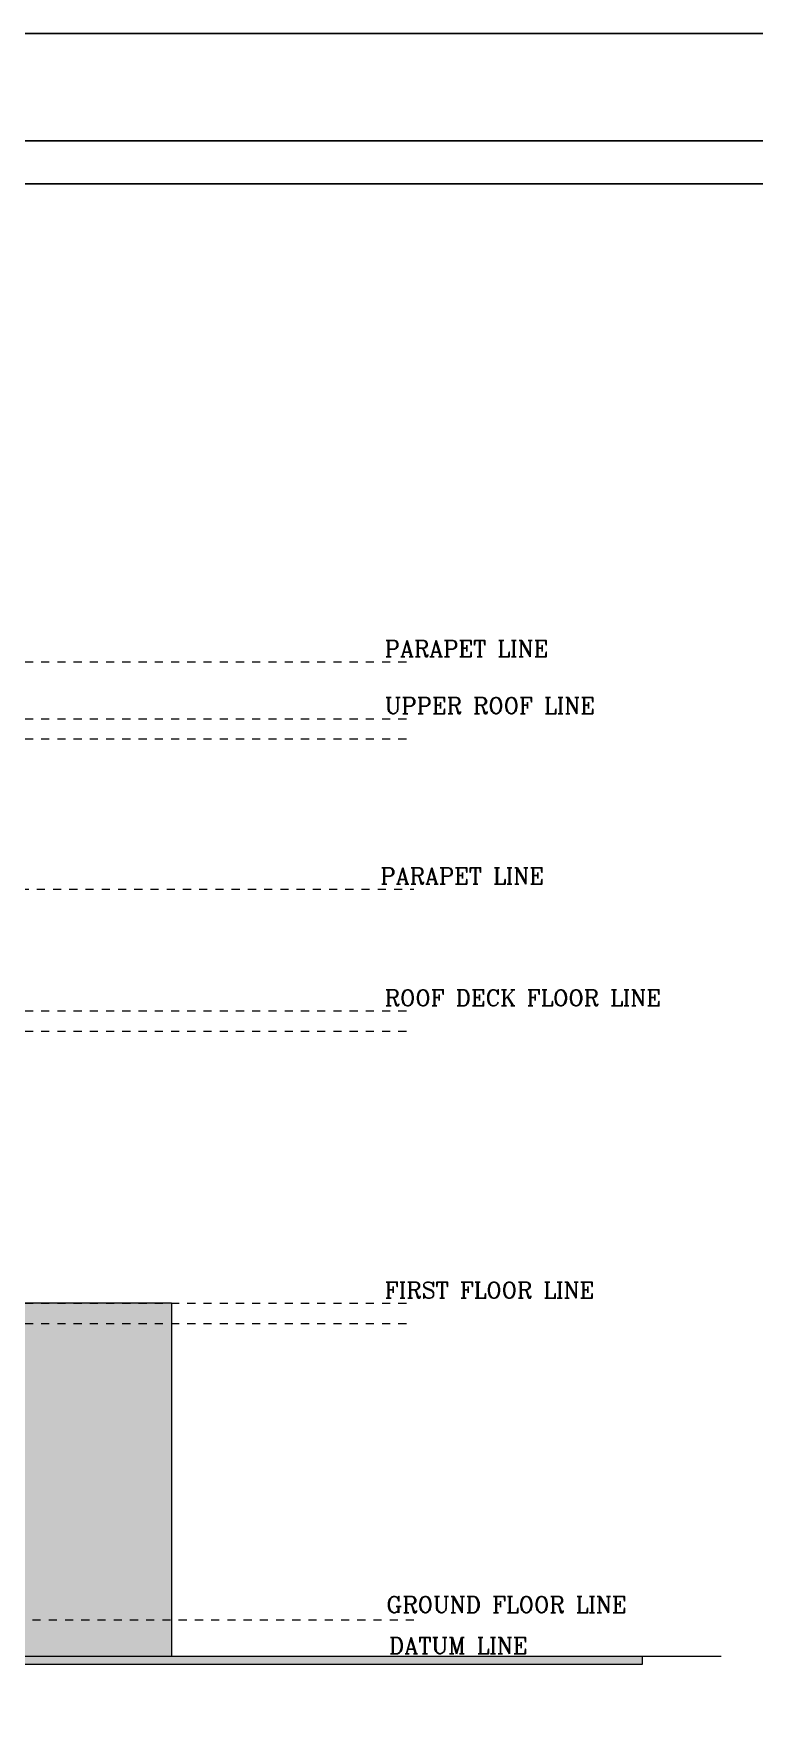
# Model space of a CAD drawing. Extents: x 764960 to 765213, y 2210278 to 2210478.
# Drawn here: x 765053.27 to 765062.15, y 2210296.16 to 2210316.84 of the extents above; entities that cross this region are included whole.
import ezdxf

# ---------------------------------------------------------------- set-up
doc = ezdxf.new("R2010")
doc.units = 0
doc.header["$LTSCALE"] = 0.1
doc.header["$MEASUREMENT"] = 0
doc.linetypes.add('HIDDEN', pattern=[0.375, 0.25, -0.125])
doc.layers.get('0').update_dxf_attribs({"linetype": 'CONTINUOUS'})
doc.layers.get('Defpoints').update_dxf_attribs({"linetype": 'CONTINUOUS'})
doc.layers.add('HATCH', color=250, linetype='CONTINUOUS', lineweight=9)
doc.layers.add('tex', color=181, linetype='CONTINUOUS')
doc.layers.add('xyz', color=93, linetype='CONTINUOUS')
doc.styles.add('ELEVS.', font='romanc.shx', dxfattribs={"height": 0.2})

# ---------------------------------------------------------------- blocks, each defined once
blk = doc.blocks.new('kalesh')
at = {"layer": 'Defpoints'}
blk.add_lwpolyline([(3940.958, 559.483), (3987.589, 559.483), (3987.589, 592.346), (3940.958, 592.346)], close=True, dxfattribs=at)
at = {"layer": 'xyz', "ltscale": 0.2}
for p, q in [((3943.179, 591.236), (3984.813, 591.236)), ((3943.253, 590.788), (3984.887, 590.788))]:
    blk.add_line(p, q, dxfattribs=at)

msp = doc.modelspace()

# ---------------------------------------------------------------- hatches: boundary and pattern name
at = {"layer": 'HATCH'}
h = msp.add_hatch(color=256, dxfattribs=at)
h.dxf.hatch_style = 1
h.set_gradient(color1=(220, 156, 124), color2=(220, 156, 124), tint=0.6, name='HEMISPHERICAL')
h.paths.add_polyline_path([(765054.969, 2210301.198), (765052.969, 2210301.198), (765050.369, 2210301.198), (765050.369, 2210297.298), (765050.369, 2210297.258), (765050.369, 2210297.148), (765050.369, 2210297.108), (765050.369, 2210296.998), (765050.369, 2210296.958), (765050.369, 2210296.848), (765054.969, 2210296.848)])
h.paths.add_polyline_path([(765052.695, 2210298.908), (765052.888, 2210298.908), (765052.888, 2210298.648), (765052.695, 2210298.648)], flags=24)
h.paths.add_polyline_path([(765053.036, 2210298.809), (765052.789, 2210298.562), (765052.541, 2210298.809), (765052.789, 2210299.057)], flags=16)
h = msp.add_hatch(color=256, dxfattribs=at)
h.dxf.hatch_style = 1
h.paths.add_polyline_path([(765037.088, 2210296.848), (765060.77, 2210296.848), (765060.77, 2210296.746), (765037.088, 2210296.746)])

# ---------------------------------------------------------------- linework, layer by layer
for p, q in [((765054.969, 2210301.198), (765050.369, 2210301.198)), ((765054.969, 2210301.198), (765054.969, 2210296.848)), ((765034.689, 2210296.848), (765061.744, 2210296.848))]:
    msp.add_line(p, q, dxfattribs=at)
at = {"layer": 'HATCH', "linetype": 'HIDDEN', "ltscale": 0.05}
for points in [[(765035.965, 2210309.098), (765057.958, 2210309.098)], [(765035.965, 2210309.098), (765057.958, 2210309.098)], [(765035.965, 2210308.398), (765057.958, 2210308.398)], [(765035.965, 2210308.398), (765057.958, 2210308.398)], [(765035.965, 2210308.148), (765057.958, 2210308.148)], [(765035.965, 2210308.148), (765057.958, 2210308.148)], [(765035.912, 2210306.298), (765057.958, 2210306.298)], [(765035.912, 2210306.298), (765057.958, 2210306.298)], [(765035.965, 2210304.798), (765057.958, 2210304.798)], [(765035.965, 2210304.798), (765057.958, 2210304.798)], [(765035.965, 2210304.548), (765057.958, 2210304.548)], [(765035.965, 2210304.548), (765057.958, 2210304.548)], [(765035.965, 2210301.198), (765057.958, 2210301.198)], [(765035.965, 2210301.198), (765057.958, 2210301.198)], [(765035.965, 2210300.948), (765057.958, 2210300.948)], [(765035.965, 2210300.948), (765057.958, 2210300.948)], [(765035.859, 2210297.298), (765057.958, 2210297.298)], [(765035.859, 2210297.298), (765057.958, 2210297.298)]]:
    msp.add_lwpolyline(points, dxfattribs=at)
at = {"layer": 'HATCH'}
msp.add_lwpolyline([(765037.088, 2210296.848), (765060.77, 2210296.848), (765060.77, 2210296.746), (765037.088, 2210296.746)], close=True, dxfattribs=at)

# ---------------------------------------------------------------- block references
at = {"xscale": 1.18916376799821, "yscale": 1.18916376799821, "zscale": 1.18916376799821}
msp.add_blockref('kalesh', (760339.561, 2209612.441), dxfattribs=at)

# ---------------------------------------------------------------- texts
at = {"layer": 'tex', "ltscale": 0.08, "char_height": 0.2, "width": 5.84104, "attachment_point": 1, "style": 'ELEVS.'}
for s, insert in [('PARAPET LINE', (765057.598, 2210309.361)), ('UPPER ROOF LINE', (765057.598, 2210308.659)), ('PARAPET LINE', (765057.545, 2210306.561)), ('ROOF DECK FLOOR LINE', (765057.598, 2210305.059)), ('FIRST FLOOR LINE', (765057.598, 2210301.459)), ('GROUND FLOOR LINE', (765057.619, 2210297.585)), ('DATUM LINE', (765057.651, 2210297.08))]:
    msp.add_mtext(s, dxfattribs=dict(at, insert=insert))

doc.saveas('drawing.dxf')
